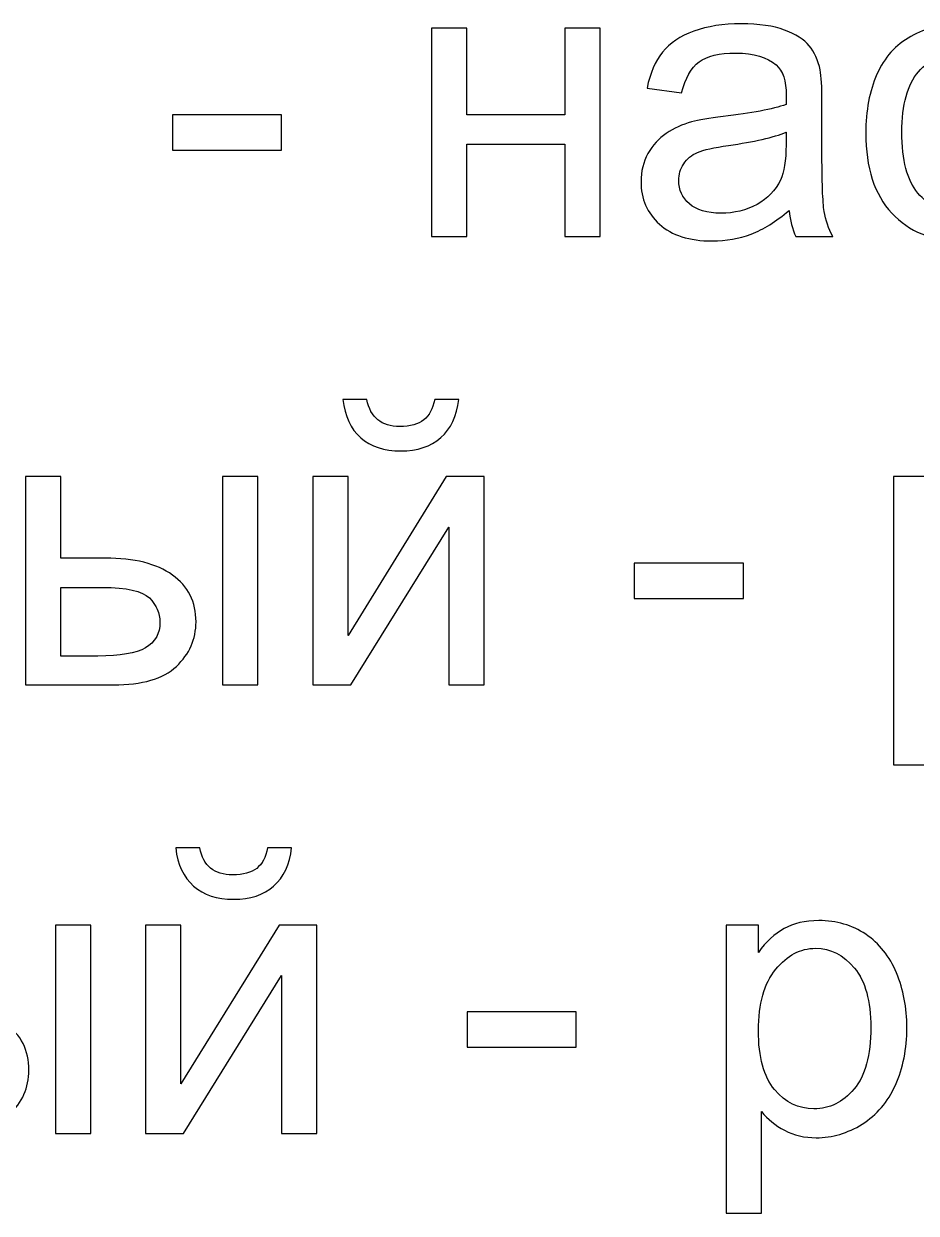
# Model space of a CAD drawing. Header units: millimetres. Extents: x 165 to 617, y -170 to 72.
# Drawn here: x 260.46 to 279.29, y 45.28 to 70.37 of the extents above; entities that cross this region are included whole.
import ezdxf

# ---------------------------------------------------------------- set-up
doc = ezdxf.new("R2010")
doc.units = ezdxf.units.MM
doc.header["$MEASUREMENT"] = 0
doc.layers.add('layer 1', color=7, linetype='Continuous')

msp = doc.modelspace()

# ---------------------------------------------------------------- linework, layer by layer
at = {"layer": 'layer 1', "color": 250}
for points, knots in [([(269.062, 70.2746), (269.062, 70.2746), (269.8071, 70.2746), (269.8071, 70.2746), (269.8071, 70.2746), (269.8071, 70.2746), (269.8071, 68.4458), (269.8071, 68.4458), (269.8071, 68.4458), (269.8071, 68.4458), (271.8729, 68.4458), (271.8729, 68.4458), (271.8729, 68.4458), (271.8729, 68.4458), (271.8729, 70.2746), (271.8729, 70.2746), (271.8729, 70.2746), (271.8729, 70.2746), (272.618, 70.2746), (272.618, 70.2746), (272.618, 70.2746), (272.618, 70.2746), (272.618, 65.8804), (272.618, 65.8804), (272.618, 65.8804), (272.618, 65.8804), (271.8729, 65.8804), (271.8729, 65.8804), (271.8729, 65.8804), (271.8729, 65.8804), (271.8729, 67.8277), (271.8729, 67.8277), (271.8729, 67.8277), (271.8729, 67.8277), (269.8071, 67.8277), (269.8071, 67.8277), (269.8071, 67.8277), (269.8071, 67.8277), (269.8071, 65.8804), (269.8071, 65.8804), (269.8071, 65.8804), (269.8071, 65.8804), (269.062, 65.8804), (269.062, 65.8804), (269.062, 65.8804), (269.062, 65.8804), (269.062, 70.2746), (269.062, 70.2746)], [0, 0, 0, 0, 0.0769231, 0.0769231, 0.0769231, 0.0769231, 0.1538462, 0.1538462, 0.1538462, 0.1538462, 0.2307692, 0.2307692, 0.2307692, 0.2307692, 0.3076923, 0.3076923, 0.3076923, 0.3076923, 0.3846154, 0.3846154, 0.3846154, 0.3846154, 0.4615385, 0.4615385, 0.4615385, 0.4615385, 0.5384615, 0.5384615, 0.5384615, 0.5384615, 0.6153846, 0.6153846, 0.6153846, 0.6153846, 0.6923077, 0.6923077, 0.6923077, 0.6923077, 0.7692308, 0.7692308, 0.7692308, 0.7692308, 0.8461538, 0.8461538, 0.8461538, 0.8461538, 1, 1, 1, 1]), ([(276.6072, 66.4307), (276.3306, 66.1951), (276.0639, 66.03), (275.8085, 65.9326), (275.8085, 65.9326), (275.5531, 65.8352), (275.2794, 65.7873), (274.9858, 65.7873), (274.9858, 65.7873), (274.5032, 65.7873), (274.1321, 65.9044), (273.8725, 66.14), (273.8725, 66.14), (273.6128, 66.3743), (273.483, 66.6749), (273.483, 67.0403), (273.483, 67.0403), (273.483, 67.2548), (273.5324, 67.451), (273.6298, 67.6288), (273.6298, 67.6288), (273.7285, 67.8066), (273.8569, 67.9477), (274.015, 68.0549), (274.015, 68.0549), (274.1744, 68.1622), (274.3522, 68.244), (274.5512, 68.2991), (274.5512, 68.2991), (274.698, 68.3372), (274.9195, 68.3738), (275.2144, 68.4105), (275.2144, 68.4105), (275.8156, 68.4811), (276.2601, 68.5672), (276.5437, 68.6659), (276.5437, 68.6659), (276.5465, 68.7675), (276.5479, 68.8325), (276.5479, 68.8593), (276.5479, 68.8593), (276.5479, 69.1612), (276.4774, 69.3743), (276.3363, 69.4985), (276.3363, 69.4985), (276.1458, 69.6664), (275.8621, 69.7497), (275.4868, 69.7497), (275.4868, 69.7497), (275.1354, 69.7497), (274.8758, 69.6876), (274.7093, 69.5648), (274.7093, 69.5648), (274.5413, 69.4421), (274.4186, 69.2247), (274.3381, 68.9115), (274.3381, 68.9115), (274.3381, 68.9115), (273.61, 69.0131), (273.61, 69.0131), (273.61, 69.0131), (273.6763, 69.3249), (273.785, 69.5775), (273.9374, 69.7694), (273.9374, 69.7694), (274.0898, 69.9613), (274.3099, 70.1081), (274.5978, 70.2125), (274.5978, 70.2125), (274.8842, 70.3155), (275.2187, 70.3678), (275.5969, 70.3678), (275.5969, 70.3678), (275.9722, 70.3678), (276.2784, 70.324), (276.5141, 70.2351), (276.5141, 70.2351), (276.7483, 70.1462), (276.9219, 70.0361), (277.032, 69.9021), (277.032, 69.9021), (277.142, 69.768), (277.2196, 69.5987), (277.2648, 69.3941), (277.2648, 69.3941), (277.2888, 69.2671), (277.3015, 69.0385), (277.3015, 68.7097), (277.3015, 68.7097), (277.3015, 68.7097), (277.3015, 67.7219), (277.3015, 67.7219), (277.3015, 67.7219), (277.3015, 67.0319), (277.317, 66.5958), (277.348, 66.411), (277.348, 66.411), (277.3777, 66.2261), (277.4398, 66.0497), (277.5301, 65.8804), (277.5301, 65.8804), (277.5301, 65.8804), (276.7511, 65.8804), (276.7511, 65.8804), (276.7511, 65.8804), (276.6764, 66.037), (276.6284, 66.2205), (276.6072, 66.4307)], [0, 0, 0, 0, 0.0357143, 0.0357143, 0.0357143, 0.0357143, 0.0714286, 0.0714286, 0.0714286, 0.0714286, 0.1071429, 0.1071429, 0.1071429, 0.1071429, 0.1428571, 0.1428571, 0.1428571, 0.1428571, 0.1785714, 0.1785714, 0.1785714, 0.1785714, 0.2142857, 0.2142857, 0.2142857, 0.2142857, 0.25, 0.25, 0.25, 0.25, 0.2857143, 0.2857143, 0.2857143, 0.2857143, 0.3214286, 0.3214286, 0.3214286, 0.3214286, 0.3571429, 0.3571429, 0.3571429, 0.3571429, 0.3928571, 0.3928571, 0.3928571, 0.3928571, 0.4285714, 0.4285714, 0.4285714, 0.4285714, 0.4642857, 0.4642857, 0.4642857, 0.4642857, 0.5, 0.5, 0.5, 0.5, 0.5357143, 0.5357143, 0.5357143, 0.5357143, 0.5714286, 0.5714286, 0.5714286, 0.5714286, 0.6071429, 0.6071429, 0.6071429, 0.6071429, 0.6428571, 0.6428571, 0.6428571, 0.6428571, 0.6785714, 0.6785714, 0.6785714, 0.6785714, 0.7142857, 0.7142857, 0.7142857, 0.7142857, 0.75, 0.75, 0.75, 0.75, 0.7857143, 0.7857143, 0.7857143, 0.7857143, 0.8214286, 0.8214286, 0.8214286, 0.8214286, 0.8571429, 0.8571429, 0.8571429, 0.8571429, 0.8928571, 0.8928571, 0.8928571, 0.8928571, 0.9285714, 0.9285714, 0.9285714, 0.9285714, 1, 1, 1, 1]), ([(281.3161, 67.4891), (281.3161, 67.4891), (282.0442, 67.3875), (282.0442, 67.3875), (282.0442, 67.3875), (281.9638, 66.8865), (281.7606, 66.4956), (281.4318, 66.212), (281.4318, 66.212), (281.103, 65.9284), (280.698, 65.7873), (280.2197, 65.7873), (280.2197, 65.7873), (279.62, 65.7873), (279.1373, 65.9834), (278.7733, 66.3757), (278.7733, 66.3757), (278.4078, 66.768), (278.2258, 67.3296), (278.2258, 68.0606), (278.2258, 68.0606), (278.2258, 68.5347), (278.3048, 68.9482), (278.4614, 69.3038), (278.4614, 69.3038), (278.6181, 69.658), (278.8565, 69.9247), (279.1783, 70.101), (279.1783, 70.101), (279.4986, 70.2789), (279.8471, 70.3678), (280.2253, 70.3678), (280.2253, 70.3678), (280.7009, 70.3678), (281.0917, 70.2478), (281.3937, 70.0065), (281.3937, 70.0065), (281.6971, 69.7652), (281.8918, 69.4223), (281.9765, 68.9792), (281.9765, 68.9792), (281.9765, 68.9792), (281.2568, 68.8691), (281.2568, 68.8691), (281.2568, 68.8691), (281.1877, 69.1641), (281.0663, 69.3856), (280.89, 69.5352), (280.89, 69.5352), (280.715, 69.6834), (280.5033, 69.7581), (280.255, 69.7581), (280.255, 69.7581), (279.8796, 69.7581), (279.5748, 69.6241), (279.3391, 69.356), (279.3391, 69.356), (279.1049, 69.0865), (278.9878, 68.6631), (278.9878, 68.0817), (278.9878, 68.0817), (278.9878, 67.4919), (279.1007, 67.0643), (279.3264, 66.7976), (279.3264, 66.7976), (279.5536, 66.5309), (279.8486, 66.3969), (280.2112, 66.3969), (280.2112, 66.3969), (280.5047, 66.3969), (280.7488, 66.4858), (280.9436, 66.665), (280.9436, 66.665), (281.1397, 66.8428), (281.2639, 67.1179), (281.3161, 67.4891)], [0, 0, 0, 0, 0.05, 0.05, 0.05, 0.05, 0.1, 0.1, 0.1, 0.1, 0.15, 0.15, 0.15, 0.15, 0.2, 0.2, 0.2, 0.2, 0.25, 0.25, 0.25, 0.25, 0.3, 0.3, 0.3, 0.3, 0.35, 0.35, 0.35, 0.35, 0.4, 0.4, 0.4, 0.4, 0.45, 0.45, 0.45, 0.45, 0.5, 0.5, 0.5, 0.5, 0.55, 0.55, 0.55, 0.55, 0.6, 0.6, 0.6, 0.6, 0.65, 0.65, 0.65, 0.65, 0.7, 0.7, 0.7, 0.7, 0.75, 0.75, 0.75, 0.75, 0.8, 0.8, 0.8, 0.8, 0.85, 0.85, 0.85, 0.85, 0.9, 0.9, 0.9, 0.9, 1, 1, 1, 1]), ([(263.594, 67.7007), (263.594, 67.7007), (263.594, 68.4458), (263.594, 68.4458), (263.594, 68.4458), (263.594, 68.4458), (265.8969, 68.4458), (265.8969, 68.4458), (265.8969, 68.4458), (265.8969, 68.4458), (265.8969, 67.7007), (265.8969, 67.7007), (265.8969, 67.7007), (265.8969, 67.7007), (263.594, 67.7007), (263.594, 67.7007)], [0, 0, 0, 0, 0.2, 0.2, 0.2, 0.2, 0.4, 0.4, 0.4, 0.4, 0.6, 0.6, 0.6, 0.6, 1, 1, 1, 1]), ([(276.5479, 68.0817), (276.277, 67.9717), (275.8706, 67.8785), (275.3287, 67.8023), (275.3287, 67.8023), (275.0211, 67.7586), (274.8038, 67.7092), (274.6768, 67.6542), (274.6768, 67.6542), (274.5498, 67.5991), (274.4524, 67.5187), (274.3833, 67.4143), (274.3833, 67.4143), (274.3141, 67.3085), (274.2789, 67.1913), (274.2789, 67.0615), (274.2789, 67.0615), (274.2789, 66.8654), (274.3537, 66.7003), (274.5046, 66.569), (274.5046, 66.569), (274.6556, 66.4378), (274.8758, 66.3715), (275.1651, 66.3715), (275.1651, 66.3715), (275.4515, 66.3715), (275.7069, 66.4336), (275.9313, 66.5591), (275.9313, 66.5591), (276.1542, 66.6833), (276.3193, 66.8541), (276.4238, 67.07), (276.4238, 67.07), (276.5042, 67.2379), (276.5437, 67.4848), (276.5437, 67.8108), (276.5437, 67.8108), (276.5437, 67.8108), (276.5479, 68.0817), (276.5479, 68.0817)], [0, 0, 0, 0, 0.0909091, 0.0909091, 0.0909091, 0.0909091, 0.1818182, 0.1818182, 0.1818182, 0.1818182, 0.2727273, 0.2727273, 0.2727273, 0.2727273, 0.3636364, 0.3636364, 0.3636364, 0.3636364, 0.4545455, 0.4545455, 0.4545455, 0.4545455, 0.5454545, 0.5454545, 0.5454545, 0.5454545, 0.6363636, 0.6363636, 0.6363636, 0.6363636, 0.7272727, 0.7272727, 0.7272727, 0.7272727, 0.8181818, 0.8181818, 0.8181818, 0.8181818, 1, 1, 1, 1]), ([(278.8099, 54.7368), (278.8099, 54.7368), (278.8099, 60.8159), (278.8099, 60.8159), (278.8099, 60.8159), (278.8099, 60.8159), (279.4872, 60.8159), (279.4872, 60.8159), (279.4872, 60.8159), (279.4872, 60.8159), (279.4872, 60.2388), (279.4872, 60.2388), (279.4872, 60.2388), (279.6467, 60.4617), (279.8273, 60.6296), (280.0291, 60.7411), (280.0291, 60.7411), (280.2295, 60.8526), (280.4736, 60.9091), (280.7601, 60.9091), (280.7601, 60.9091), (281.1354, 60.9091), (281.4656, 60.8131), (281.7521, 60.6198), (281.7521, 60.6198), (282.0385, 60.4279), (282.2544, 60.1555), (282.4012, 59.8056), (282.4012, 59.8056), (282.5465, 59.4542), (282.6199, 59.0704), (282.6199, 58.6513), (282.6199, 58.6513), (282.6199, 58.2039), (282.5395, 57.8004), (282.3786, 57.4405), (282.3786, 57.4405), (282.2177, 57.0821), (281.9835, 56.8069), (281.6759, 56.615), (281.6759, 56.615), (281.3697, 56.4245), (281.0465, 56.3286), (280.7079, 56.3286), (280.7079, 56.3286), (280.4595, 56.3286), (280.2365, 56.3808), (280.0404, 56.4852), (280.0404, 56.4852), (279.8428, 56.5896), (279.682, 56.7209), (279.555, 56.8803), (279.555, 56.8803), (279.555, 56.8803), (279.555, 54.7368), (279.555, 54.7368), (279.555, 54.7368), (279.555, 54.7368), (278.8099, 54.7368), (278.8099, 54.7368)], [0, 0, 0, 0, 0.0625, 0.0625, 0.0625, 0.0625, 0.125, 0.125, 0.125, 0.125, 0.1875, 0.1875, 0.1875, 0.1875, 0.25, 0.25, 0.25, 0.25, 0.3125, 0.3125, 0.3125, 0.3125, 0.375, 0.375, 0.375, 0.375, 0.4375, 0.4375, 0.4375, 0.4375, 0.5, 0.5, 0.5, 0.5, 0.5625, 0.5625, 0.5625, 0.5625, 0.625, 0.625, 0.625, 0.625, 0.6875, 0.6875, 0.6875, 0.6875, 0.75, 0.75, 0.75, 0.75, 0.8125, 0.8125, 0.8125, 0.8125, 0.875, 0.875, 0.875, 0.875, 1, 1, 1, 1]), ([(273.3419, 58.242), (273.3419, 58.242), (273.3419, 58.9871), (273.3419, 58.9871), (273.3419, 58.9871), (273.3419, 58.9871), (275.6448, 58.9871), (275.6448, 58.9871), (275.6448, 58.9871), (275.6448, 58.9871), (275.6448, 58.242), (275.6448, 58.242), (275.6448, 58.242), (275.6448, 58.242), (273.3419, 58.242), (273.3419, 58.242)], [0, 0, 0, 0, 0.2, 0.2, 0.2, 0.2, 0.4, 0.4, 0.4, 0.4, 0.6, 0.6, 0.6, 0.6, 1, 1, 1, 1]), ([(265.6033, 52.9828), (265.6033, 52.9828), (266.1113, 52.9828), (266.1113, 52.9828), (266.1113, 52.9828), (266.0704, 52.6343), (265.9434, 52.3662), (265.7317, 52.1799), (265.7317, 52.1799), (265.52, 51.9922), (265.2392, 51.8991), (264.8878, 51.8991), (264.8878, 51.8991), (264.5351, 51.8991), (264.2528, 51.9922), (264.0426, 52.1771), (264.0426, 52.1771), (263.8323, 52.3633), (263.7053, 52.6315), (263.6644, 52.9828), (263.6644, 52.9828), (263.6644, 52.9828), (264.1724, 52.9828), (264.1724, 52.9828), (264.1724, 52.9828), (264.2105, 52.7923), (264.2881, 52.6498), (264.4024, 52.5567), (264.4024, 52.5567), (264.5167, 52.4621), (264.6719, 52.4156), (264.8653, 52.4156), (264.8653, 52.4156), (265.0896, 52.4156), (265.259, 52.4607), (265.3733, 52.5524), (265.3733, 52.5524), (265.4876, 52.6427), (265.5652, 52.7867), (265.6033, 52.9828)], [0, 0, 0, 0, 0.0909091, 0.0909091, 0.0909091, 0.0909091, 0.1818182, 0.1818182, 0.1818182, 0.1818182, 0.2727273, 0.2727273, 0.2727273, 0.2727273, 0.3636364, 0.3636364, 0.3636364, 0.3636364, 0.4545455, 0.4545455, 0.4545455, 0.4545455, 0.5454545, 0.5454545, 0.5454545, 0.5454545, 0.6363636, 0.6363636, 0.6363636, 0.6363636, 0.7272727, 0.7272727, 0.7272727, 0.7272727, 0.8181818, 0.8181818, 0.8181818, 0.8181818, 1, 1, 1, 1]), ([(275.2835, 45.2781), (275.2835, 45.2781), (275.2835, 51.3572), (275.2835, 51.3572), (275.2835, 51.3572), (275.2835, 51.3572), (275.9608, 51.3572), (275.9608, 51.3572), (275.9608, 51.3572), (275.9608, 51.3572), (275.9608, 50.7801), (275.9608, 50.7801), (275.9608, 50.7801), (276.1203, 51.003), (276.3009, 51.1709), (276.5027, 51.2824), (276.5027, 51.2824), (276.7031, 51.3939), (276.9472, 51.4504), (277.2337, 51.4504), (277.2337, 51.4504), (277.609, 51.4504), (277.9392, 51.3544), (278.2257, 51.1611), (278.2257, 51.1611), (278.5121, 50.9692), (278.728, 50.6968), (278.8748, 50.3469), (278.8748, 50.3469), (279.0201, 49.9955), (279.0935, 49.6117), (279.0935, 49.1926), (279.0935, 49.1926), (279.0935, 48.7452), (279.0131, 48.3417), (278.8522, 47.9818), (278.8522, 47.9818), (278.6913, 47.6234), (278.4571, 47.3482), (278.1495, 47.1563), (278.1495, 47.1563), (277.8433, 46.9658), (277.5201, 46.8699), (277.1815, 46.8699), (277.1815, 46.8699), (276.9331, 46.8699), (276.7101, 46.9221), (276.514, 47.0265), (276.514, 47.0265), (276.3164, 47.1309), (276.1556, 47.2622), (276.0286, 47.4216), (276.0286, 47.4216), (276.0286, 47.4216), (276.0286, 45.2781), (276.0286, 45.2781), (276.0286, 45.2781), (276.0286, 45.2781), (275.2835, 45.2781), (275.2835, 45.2781)], [0, 0, 0, 0, 0.0625, 0.0625, 0.0625, 0.0625, 0.125, 0.125, 0.125, 0.125, 0.1875, 0.1875, 0.1875, 0.1875, 0.25, 0.25, 0.25, 0.25, 0.3125, 0.3125, 0.3125, 0.3125, 0.375, 0.375, 0.375, 0.375, 0.4375, 0.4375, 0.4375, 0.4375, 0.5, 0.5, 0.5, 0.5, 0.5625, 0.5625, 0.5625, 0.5625, 0.625, 0.625, 0.625, 0.625, 0.6875, 0.6875, 0.6875, 0.6875, 0.75, 0.75, 0.75, 0.75, 0.8125, 0.8125, 0.8125, 0.8125, 0.875, 0.875, 0.875, 0.875, 1, 1, 1, 1]), ([(256.9687, 51.3572), (256.9687, 51.3572), (257.7138, 51.3572), (257.7138, 51.3572), (257.7138, 51.3572), (257.7138, 51.3572), (257.7138, 49.6385), (257.7138, 49.6385), (257.7138, 49.6385), (257.7138, 49.6385), (258.6536, 49.6385), (258.6536, 49.6385), (258.6536, 49.6385), (259.2674, 49.6385), (259.7387, 49.5199), (260.0703, 49.2815), (260.0703, 49.2815), (260.4019, 49.043), (260.567, 48.7142), (260.567, 48.2951), (260.567, 48.2951), (260.567, 47.9282), (260.4288, 47.6149), (260.1522, 47.3539), (260.1522, 47.3539), (259.8756, 47.0928), (259.4339, 46.963), (258.8257, 46.963), (258.8257, 46.963), (258.8257, 46.963), (256.9687, 46.963), (256.9687, 46.963), (256.9687, 46.963), (256.9687, 46.963), (256.9687, 51.3572), (256.9687, 51.3572)], [0, 0, 0, 0, 0.1, 0.1, 0.1, 0.1, 0.2, 0.2, 0.2, 0.2, 0.3, 0.3, 0.3, 0.3, 0.4, 0.4, 0.4, 0.4, 0.5, 0.5, 0.5, 0.5, 0.6, 0.6, 0.6, 0.6, 0.7, 0.7, 0.7, 0.7, 0.8, 0.8, 0.8, 0.8, 1, 1, 1, 1]), ([(261.1259, 51.3572), (261.1259, 51.3572), (261.8709, 51.3572), (261.8709, 51.3572), (261.8709, 51.3572), (261.8709, 51.3572), (261.8709, 46.963), (261.8709, 46.963), (261.8709, 46.963), (261.8709, 46.963), (261.1259, 46.963), (261.1259, 46.963), (261.1259, 46.963), (261.1259, 46.963), (261.1259, 51.3572), (261.1259, 51.3572)], [0, 0, 0, 0, 0.2, 0.2, 0.2, 0.2, 0.4, 0.4, 0.4, 0.4, 0.6, 0.6, 0.6, 0.6, 1, 1, 1, 1]), ([(263.0294, 51.3572), (263.0294, 51.3572), (263.7745, 51.3572), (263.7745, 51.3572), (263.7745, 51.3572), (263.7745, 51.3572), (263.7745, 48.0058), (263.7745, 48.0058), (263.7745, 48.0058), (263.7745, 48.0058), (265.8446, 51.3572), (265.8446, 51.3572), (265.8446, 51.3572), (265.8446, 51.3572), (266.6447, 51.3572), (266.6447, 51.3572), (266.6447, 51.3572), (266.6447, 51.3572), (266.6447, 46.963), (266.6447, 46.963), (266.6447, 46.963), (266.6447, 46.963), (265.8996, 46.963), (265.8996, 46.963), (265.8996, 46.963), (265.8996, 46.963), (265.8996, 50.2932), (265.8996, 50.2932), (265.8996, 50.2932), (265.8996, 50.2932), (263.8323, 46.963), (263.8323, 46.963), (263.8323, 46.963), (263.8323, 46.963), (263.0294, 46.963), (263.0294, 46.963), (263.0294, 46.963), (263.0294, 46.963), (263.0294, 51.3572), (263.0294, 51.3572)], [0, 0, 0, 0, 0.0909091, 0.0909091, 0.0909091, 0.0909091, 0.1818182, 0.1818182, 0.1818182, 0.1818182, 0.2727273, 0.2727273, 0.2727273, 0.2727273, 0.3636364, 0.3636364, 0.3636364, 0.3636364, 0.4545455, 0.4545455, 0.4545455, 0.4545455, 0.5454545, 0.5454545, 0.5454545, 0.5454545, 0.6363636, 0.6363636, 0.6363636, 0.6363636, 0.7272727, 0.7272727, 0.7272727, 0.7272727, 0.8181818, 0.8181818, 0.8181818, 0.8181818, 1, 1, 1, 1]), ([(275.9608, 49.1333), (275.9608, 48.5703), (276.0751, 48.154), (276.3023, 47.8845), (276.3023, 47.8845), (276.5309, 47.6149), (276.8075, 47.4795), (277.1321, 47.4795), (277.1321, 47.4795), (277.4623, 47.4795), (277.7445, 47.6192), (277.9787, 47.8986), (277.9787, 47.8986), (278.2144, 48.178), (278.3315, 48.6098), (278.3315, 49.1954), (278.3315, 49.1954), (278.3315, 49.7542), (278.2172, 50.1719), (277.9872, 50.4499), (277.9872, 50.4499), (277.7572, 50.7279), (277.4834, 50.8661), (277.1645, 50.8661), (277.1645, 50.8661), (276.8484, 50.8661), (276.569, 50.718), (276.3263, 50.4231), (276.3263, 50.4231), (276.0822, 50.1267), (275.9608, 49.6977), (275.9608, 49.1333)], [0, 0, 0, 0, 0.1111111, 0.1111111, 0.1111111, 0.1111111, 0.2222222, 0.2222222, 0.2222222, 0.2222222, 0.3333333, 0.3333333, 0.3333333, 0.3333333, 0.4444444, 0.4444444, 0.4444444, 0.4444444, 0.5555556, 0.5555556, 0.5555556, 0.5555556, 0.6666667, 0.6666667, 0.6666667, 0.6666667, 0.7777778, 0.7777778, 0.7777778, 0.7777778, 1, 1, 1, 1]), ([(269.8155, 48.7833), (269.8155, 48.7833), (269.8155, 49.5284), (269.8155, 49.5284), (269.8155, 49.5284), (269.8155, 49.5284), (272.1184, 49.5284), (272.1184, 49.5284), (272.1184, 49.5284), (272.1184, 49.5284), (272.1184, 48.7833), (272.1184, 48.7833), (272.1184, 48.7833), (272.1184, 48.7833), (269.8155, 48.7833), (269.8155, 48.7833)], [0, 0, 0, 0, 0.2, 0.2, 0.2, 0.2, 0.4, 0.4, 0.4, 0.4, 0.6, 0.6, 0.6, 0.6, 1, 1, 1, 1])]:
    msp.add_open_spline(points, degree=3, knots=knots, dxfattribs=at)
at = {"layer": 'layer 1', "color": 250, "lineweight": 9}
for points, knots in [([(269.062, 70.2746), (269.062, 70.2746), (269.8071, 70.2746), (269.8071, 70.2746), (269.8071, 70.2746), (269.8071, 70.2746), (269.8071, 68.4458), (269.8071, 68.4458), (269.8071, 68.4458), (269.8071, 68.4458), (271.8729, 68.4458), (271.8729, 68.4458), (271.8729, 68.4458), (271.8729, 68.4458), (271.8729, 70.2746), (271.8729, 70.2746), (271.8729, 70.2746), (271.8729, 70.2746), (272.618, 70.2746), (272.618, 70.2746), (272.618, 70.2746), (272.618, 70.2746), (272.618, 65.8804), (272.618, 65.8804), (272.618, 65.8804), (272.618, 65.8804), (271.8729, 65.8804), (271.8729, 65.8804), (271.8729, 65.8804), (271.8729, 65.8804), (271.8729, 67.8277), (271.8729, 67.8277), (271.8729, 67.8277), (271.8729, 67.8277), (269.8071, 67.8277), (269.8071, 67.8277), (269.8071, 67.8277), (269.8071, 67.8277), (269.8071, 65.8804), (269.8071, 65.8804), (269.8071, 65.8804), (269.8071, 65.8804), (269.062, 65.8804), (269.062, 65.8804), (269.062, 65.8804), (269.062, 65.8804), (269.062, 70.2746), (269.062, 70.2746)], [0, 0, 0, 0, 0.0769231, 0.0769231, 0.0769231, 0.0769231, 0.1538462, 0.1538462, 0.1538462, 0.1538462, 0.2307692, 0.2307692, 0.2307692, 0.2307692, 0.3076923, 0.3076923, 0.3076923, 0.3076923, 0.3846154, 0.3846154, 0.3846154, 0.3846154, 0.4615385, 0.4615385, 0.4615385, 0.4615385, 0.5384615, 0.5384615, 0.5384615, 0.5384615, 0.6153846, 0.6153846, 0.6153846, 0.6153846, 0.6923077, 0.6923077, 0.6923077, 0.6923077, 0.7692308, 0.7692308, 0.7692308, 0.7692308, 0.8461538, 0.8461538, 0.8461538, 0.8461538, 1, 1, 1, 1]), ([(276.6072, 66.4307), (276.3306, 66.1951), (276.0639, 66.03), (275.8085, 65.9326), (275.8085, 65.9326), (275.5531, 65.8352), (275.2794, 65.7873), (274.9858, 65.7873), (274.9858, 65.7873), (274.5032, 65.7873), (274.1321, 65.9044), (273.8725, 66.14), (273.8725, 66.14), (273.6128, 66.3743), (273.483, 66.6749), (273.483, 67.0403), (273.483, 67.0403), (273.483, 67.2548), (273.5324, 67.451), (273.6298, 67.6288), (273.6298, 67.6288), (273.7285, 67.8066), (273.8569, 67.9477), (274.015, 68.0549), (274.015, 68.0549), (274.1744, 68.1622), (274.3522, 68.244), (274.5512, 68.2991), (274.5512, 68.2991), (274.698, 68.3372), (274.9195, 68.3738), (275.2144, 68.4105), (275.2144, 68.4105), (275.8156, 68.4811), (276.2601, 68.5672), (276.5437, 68.6659), (276.5437, 68.6659), (276.5465, 68.7675), (276.5479, 68.8325), (276.5479, 68.8593), (276.5479, 68.8593), (276.5479, 69.1612), (276.4774, 69.3743), (276.3363, 69.4985), (276.3363, 69.4985), (276.1458, 69.6664), (275.8621, 69.7497), (275.4868, 69.7497), (275.4868, 69.7497), (275.1354, 69.7497), (274.8758, 69.6876), (274.7093, 69.5648), (274.7093, 69.5648), (274.5413, 69.4421), (274.4186, 69.2247), (274.3381, 68.9115), (274.3381, 68.9115), (274.3381, 68.9115), (273.61, 69.0131), (273.61, 69.0131), (273.61, 69.0131), (273.6763, 69.3249), (273.785, 69.5775), (273.9374, 69.7694), (273.9374, 69.7694), (274.0898, 69.9613), (274.3099, 70.1081), (274.5978, 70.2125), (274.5978, 70.2125), (274.8842, 70.3155), (275.2187, 70.3678), (275.5969, 70.3678), (275.5969, 70.3678), (275.9722, 70.3678), (276.2784, 70.324), (276.5141, 70.2351), (276.5141, 70.2351), (276.7483, 70.1462), (276.9219, 70.0361), (277.032, 69.9021), (277.032, 69.9021), (277.142, 69.768), (277.2196, 69.5987), (277.2648, 69.3941), (277.2648, 69.3941), (277.2888, 69.2671), (277.3015, 69.0385), (277.3015, 68.7097), (277.3015, 68.7097), (277.3015, 68.7097), (277.3015, 67.7219), (277.3015, 67.7219), (277.3015, 67.7219), (277.3015, 67.0319), (277.317, 66.5958), (277.348, 66.411), (277.348, 66.411), (277.3777, 66.2261), (277.4398, 66.0497), (277.5301, 65.8804), (277.5301, 65.8804), (277.5301, 65.8804), (276.7511, 65.8804), (276.7511, 65.8804), (276.7511, 65.8804), (276.6764, 66.037), (276.6284, 66.2205), (276.6072, 66.4307)], [0, 0, 0, 0, 0.0357143, 0.0357143, 0.0357143, 0.0357143, 0.0714286, 0.0714286, 0.0714286, 0.0714286, 0.1071429, 0.1071429, 0.1071429, 0.1071429, 0.1428571, 0.1428571, 0.1428571, 0.1428571, 0.1785714, 0.1785714, 0.1785714, 0.1785714, 0.2142857, 0.2142857, 0.2142857, 0.2142857, 0.25, 0.25, 0.25, 0.25, 0.2857143, 0.2857143, 0.2857143, 0.2857143, 0.3214286, 0.3214286, 0.3214286, 0.3214286, 0.3571429, 0.3571429, 0.3571429, 0.3571429, 0.3928571, 0.3928571, 0.3928571, 0.3928571, 0.4285714, 0.4285714, 0.4285714, 0.4285714, 0.4642857, 0.4642857, 0.4642857, 0.4642857, 0.5, 0.5, 0.5, 0.5, 0.5357143, 0.5357143, 0.5357143, 0.5357143, 0.5714286, 0.5714286, 0.5714286, 0.5714286, 0.6071429, 0.6071429, 0.6071429, 0.6071429, 0.6428571, 0.6428571, 0.6428571, 0.6428571, 0.6785714, 0.6785714, 0.6785714, 0.6785714, 0.7142857, 0.7142857, 0.7142857, 0.7142857, 0.75, 0.75, 0.75, 0.75, 0.7857143, 0.7857143, 0.7857143, 0.7857143, 0.8214286, 0.8214286, 0.8214286, 0.8214286, 0.8571429, 0.8571429, 0.8571429, 0.8571429, 0.8928571, 0.8928571, 0.8928571, 0.8928571, 0.9285714, 0.9285714, 0.9285714, 0.9285714, 1, 1, 1, 1]), ([(281.3161, 67.4891), (281.3161, 67.4891), (282.0442, 67.3875), (282.0442, 67.3875), (282.0442, 67.3875), (281.9638, 66.8865), (281.7606, 66.4956), (281.4318, 66.212), (281.4318, 66.212), (281.103, 65.9284), (280.698, 65.7873), (280.2197, 65.7873), (280.2197, 65.7873), (279.62, 65.7873), (279.1373, 65.9834), (278.7733, 66.3757), (278.7733, 66.3757), (278.4078, 66.768), (278.2258, 67.3296), (278.2258, 68.0606), (278.2258, 68.0606), (278.2258, 68.5347), (278.3048, 68.9482), (278.4614, 69.3038), (278.4614, 69.3038), (278.6181, 69.658), (278.8565, 69.9247), (279.1783, 70.101), (279.1783, 70.101), (279.4986, 70.2789), (279.8471, 70.3678), (280.2253, 70.3678), (280.2253, 70.3678), (280.7009, 70.3678), (281.0917, 70.2478), (281.3937, 70.0065), (281.3937, 70.0065), (281.6971, 69.7652), (281.8918, 69.4223), (281.9765, 68.9792), (281.9765, 68.9792), (281.9765, 68.9792), (281.2568, 68.8691), (281.2568, 68.8691), (281.2568, 68.8691), (281.1877, 69.1641), (281.0663, 69.3856), (280.89, 69.5352), (280.89, 69.5352), (280.715, 69.6834), (280.5033, 69.7581), (280.255, 69.7581), (280.255, 69.7581), (279.8796, 69.7581), (279.5748, 69.6241), (279.3391, 69.356), (279.3391, 69.356), (279.1049, 69.0865), (278.9878, 68.6631), (278.9878, 68.0817), (278.9878, 68.0817), (278.9878, 67.4919), (279.1007, 67.0643), (279.3264, 66.7976), (279.3264, 66.7976), (279.5536, 66.5309), (279.8486, 66.3969), (280.2112, 66.3969), (280.2112, 66.3969), (280.5047, 66.3969), (280.7488, 66.4858), (280.9436, 66.665), (280.9436, 66.665), (281.1397, 66.8428), (281.2639, 67.1179), (281.3161, 67.4891)], [0, 0, 0, 0, 0.05, 0.05, 0.05, 0.05, 0.1, 0.1, 0.1, 0.1, 0.15, 0.15, 0.15, 0.15, 0.2, 0.2, 0.2, 0.2, 0.25, 0.25, 0.25, 0.25, 0.3, 0.3, 0.3, 0.3, 0.35, 0.35, 0.35, 0.35, 0.4, 0.4, 0.4, 0.4, 0.45, 0.45, 0.45, 0.45, 0.5, 0.5, 0.5, 0.5, 0.55, 0.55, 0.55, 0.55, 0.6, 0.6, 0.6, 0.6, 0.65, 0.65, 0.65, 0.65, 0.7, 0.7, 0.7, 0.7, 0.75, 0.75, 0.75, 0.75, 0.8, 0.8, 0.8, 0.8, 0.85, 0.85, 0.85, 0.85, 0.9, 0.9, 0.9, 0.9, 1, 1, 1, 1]), ([(263.594, 67.7007), (263.594, 67.7007), (263.594, 68.4458), (263.594, 68.4458), (263.594, 68.4458), (263.594, 68.4458), (265.8969, 68.4458), (265.8969, 68.4458), (265.8969, 68.4458), (265.8969, 68.4458), (265.8969, 67.7007), (265.8969, 67.7007), (265.8969, 67.7007), (265.8969, 67.7007), (263.594, 67.7007), (263.594, 67.7007)], [0, 0, 0, 0, 0.2, 0.2, 0.2, 0.2, 0.4, 0.4, 0.4, 0.4, 0.6, 0.6, 0.6, 0.6, 1, 1, 1, 1]), ([(276.5479, 68.0817), (276.277, 67.9717), (275.8706, 67.8785), (275.3287, 67.8023), (275.3287, 67.8023), (275.0211, 67.7586), (274.8038, 67.7092), (274.6768, 67.6542), (274.6768, 67.6542), (274.5498, 67.5991), (274.4524, 67.5187), (274.3833, 67.4143), (274.3833, 67.4143), (274.3141, 67.3085), (274.2789, 67.1913), (274.2789, 67.0615), (274.2789, 67.0615), (274.2789, 66.8654), (274.3537, 66.7003), (274.5046, 66.569), (274.5046, 66.569), (274.6556, 66.4378), (274.8758, 66.3715), (275.1651, 66.3715), (275.1651, 66.3715), (275.4515, 66.3715), (275.7069, 66.4336), (275.9313, 66.5591), (275.9313, 66.5591), (276.1542, 66.6833), (276.3193, 66.8541), (276.4238, 67.07), (276.4238, 67.07), (276.5042, 67.2379), (276.5437, 67.4848), (276.5437, 67.8108), (276.5437, 67.8108), (276.5437, 67.8108), (276.5479, 68.0817), (276.5479, 68.0817)], [0, 0, 0, 0, 0.0909091, 0.0909091, 0.0909091, 0.0909091, 0.1818182, 0.1818182, 0.1818182, 0.1818182, 0.2727273, 0.2727273, 0.2727273, 0.2727273, 0.3636364, 0.3636364, 0.3636364, 0.3636364, 0.4545455, 0.4545455, 0.4545455, 0.4545455, 0.5454545, 0.5454545, 0.5454545, 0.5454545, 0.6363636, 0.6363636, 0.6363636, 0.6363636, 0.7272727, 0.7272727, 0.7272727, 0.7272727, 0.8181818, 0.8181818, 0.8181818, 0.8181818, 1, 1, 1, 1]), ([(278.8099, 54.7368), (278.8099, 54.7368), (278.8099, 60.8159), (278.8099, 60.8159), (278.8099, 60.8159), (278.8099, 60.8159), (279.4872, 60.8159), (279.4872, 60.8159), (279.4872, 60.8159), (279.4872, 60.8159), (279.4872, 60.2388), (279.4872, 60.2388), (279.4872, 60.2388), (279.6467, 60.4617), (279.8273, 60.6296), (280.0291, 60.7411), (280.0291, 60.7411), (280.2295, 60.8526), (280.4736, 60.9091), (280.7601, 60.9091), (280.7601, 60.9091), (281.1354, 60.9091), (281.4656, 60.8131), (281.7521, 60.6198), (281.7521, 60.6198), (282.0385, 60.4279), (282.2544, 60.1555), (282.4012, 59.8056), (282.4012, 59.8056), (282.5465, 59.4542), (282.6199, 59.0704), (282.6199, 58.6513), (282.6199, 58.6513), (282.6199, 58.2039), (282.5395, 57.8004), (282.3786, 57.4405), (282.3786, 57.4405), (282.2177, 57.0821), (281.9835, 56.8069), (281.6759, 56.615), (281.6759, 56.615), (281.3697, 56.4245), (281.0465, 56.3286), (280.7079, 56.3286), (280.7079, 56.3286), (280.4595, 56.3286), (280.2365, 56.3808), (280.0404, 56.4852), (280.0404, 56.4852), (279.8428, 56.5896), (279.682, 56.7209), (279.555, 56.8803), (279.555, 56.8803), (279.555, 56.8803), (279.555, 54.7368), (279.555, 54.7368), (279.555, 54.7368), (279.555, 54.7368), (278.8099, 54.7368), (278.8099, 54.7368)], [0, 0, 0, 0, 0.0625, 0.0625, 0.0625, 0.0625, 0.125, 0.125, 0.125, 0.125, 0.1875, 0.1875, 0.1875, 0.1875, 0.25, 0.25, 0.25, 0.25, 0.3125, 0.3125, 0.3125, 0.3125, 0.375, 0.375, 0.375, 0.375, 0.4375, 0.4375, 0.4375, 0.4375, 0.5, 0.5, 0.5, 0.5, 0.5625, 0.5625, 0.5625, 0.5625, 0.625, 0.625, 0.625, 0.625, 0.6875, 0.6875, 0.6875, 0.6875, 0.75, 0.75, 0.75, 0.75, 0.8125, 0.8125, 0.8125, 0.8125, 0.875, 0.875, 0.875, 0.875, 1, 1, 1, 1]), ([(273.3419, 58.242), (273.3419, 58.242), (273.3419, 58.9871), (273.3419, 58.9871), (273.3419, 58.9871), (273.3419, 58.9871), (275.6448, 58.9871), (275.6448, 58.9871), (275.6448, 58.9871), (275.6448, 58.9871), (275.6448, 58.242), (275.6448, 58.242), (275.6448, 58.242), (275.6448, 58.242), (273.3419, 58.242), (273.3419, 58.242)], [0, 0, 0, 0, 0.2, 0.2, 0.2, 0.2, 0.4, 0.4, 0.4, 0.4, 0.6, 0.6, 0.6, 0.6, 1, 1, 1, 1]), ([(265.6033, 52.9828), (265.6033, 52.9828), (266.1113, 52.9828), (266.1113, 52.9828), (266.1113, 52.9828), (266.0704, 52.6343), (265.9434, 52.3662), (265.7317, 52.1799), (265.7317, 52.1799), (265.52, 51.9922), (265.2392, 51.8991), (264.8878, 51.8991), (264.8878, 51.8991), (264.5351, 51.8991), (264.2528, 51.9922), (264.0426, 52.1771), (264.0426, 52.1771), (263.8323, 52.3633), (263.7053, 52.6315), (263.6644, 52.9828), (263.6644, 52.9828), (263.6644, 52.9828), (264.1724, 52.9828), (264.1724, 52.9828), (264.1724, 52.9828), (264.2105, 52.7923), (264.2881, 52.6498), (264.4024, 52.5567), (264.4024, 52.5567), (264.5167, 52.4621), (264.6719, 52.4156), (264.8653, 52.4156), (264.8653, 52.4156), (265.0896, 52.4156), (265.259, 52.4607), (265.3733, 52.5524), (265.3733, 52.5524), (265.4876, 52.6427), (265.5652, 52.7867), (265.6033, 52.9828)], [0, 0, 0, 0, 0.0909091, 0.0909091, 0.0909091, 0.0909091, 0.1818182, 0.1818182, 0.1818182, 0.1818182, 0.2727273, 0.2727273, 0.2727273, 0.2727273, 0.3636364, 0.3636364, 0.3636364, 0.3636364, 0.4545455, 0.4545455, 0.4545455, 0.4545455, 0.5454545, 0.5454545, 0.5454545, 0.5454545, 0.6363636, 0.6363636, 0.6363636, 0.6363636, 0.7272727, 0.7272727, 0.7272727, 0.7272727, 0.8181818, 0.8181818, 0.8181818, 0.8181818, 1, 1, 1, 1]), ([(275.2835, 45.2781), (275.2835, 45.2781), (275.2835, 51.3572), (275.2835, 51.3572), (275.2835, 51.3572), (275.2835, 51.3572), (275.9608, 51.3572), (275.9608, 51.3572), (275.9608, 51.3572), (275.9608, 51.3572), (275.9608, 50.7801), (275.9608, 50.7801), (275.9608, 50.7801), (276.1203, 51.003), (276.3009, 51.1709), (276.5027, 51.2824), (276.5027, 51.2824), (276.7031, 51.3939), (276.9472, 51.4504), (277.2337, 51.4504), (277.2337, 51.4504), (277.609, 51.4504), (277.9392, 51.3544), (278.2257, 51.1611), (278.2257, 51.1611), (278.5121, 50.9692), (278.728, 50.6968), (278.8748, 50.3469), (278.8748, 50.3469), (279.0201, 49.9955), (279.0935, 49.6117), (279.0935, 49.1926), (279.0935, 49.1926), (279.0935, 48.7452), (279.0131, 48.3417), (278.8522, 47.9818), (278.8522, 47.9818), (278.6913, 47.6234), (278.4571, 47.3482), (278.1495, 47.1563), (278.1495, 47.1563), (277.8433, 46.9658), (277.5201, 46.8699), (277.1815, 46.8699), (277.1815, 46.8699), (276.9331, 46.8699), (276.7101, 46.9221), (276.514, 47.0265), (276.514, 47.0265), (276.3164, 47.1309), (276.1556, 47.2622), (276.0286, 47.4216), (276.0286, 47.4216), (276.0286, 47.4216), (276.0286, 45.2781), (276.0286, 45.2781), (276.0286, 45.2781), (276.0286, 45.2781), (275.2835, 45.2781), (275.2835, 45.2781)], [0, 0, 0, 0, 0.0625, 0.0625, 0.0625, 0.0625, 0.125, 0.125, 0.125, 0.125, 0.1875, 0.1875, 0.1875, 0.1875, 0.25, 0.25, 0.25, 0.25, 0.3125, 0.3125, 0.3125, 0.3125, 0.375, 0.375, 0.375, 0.375, 0.4375, 0.4375, 0.4375, 0.4375, 0.5, 0.5, 0.5, 0.5, 0.5625, 0.5625, 0.5625, 0.5625, 0.625, 0.625, 0.625, 0.625, 0.6875, 0.6875, 0.6875, 0.6875, 0.75, 0.75, 0.75, 0.75, 0.8125, 0.8125, 0.8125, 0.8125, 0.875, 0.875, 0.875, 0.875, 1, 1, 1, 1]), ([(256.9687, 51.3572), (256.9687, 51.3572), (257.7138, 51.3572), (257.7138, 51.3572), (257.7138, 51.3572), (257.7138, 51.3572), (257.7138, 49.6385), (257.7138, 49.6385), (257.7138, 49.6385), (257.7138, 49.6385), (258.6536, 49.6385), (258.6536, 49.6385), (258.6536, 49.6385), (259.2674, 49.6385), (259.7387, 49.5199), (260.0703, 49.2815), (260.0703, 49.2815), (260.4019, 49.043), (260.567, 48.7142), (260.567, 48.2951), (260.567, 48.2951), (260.567, 47.9282), (260.4288, 47.6149), (260.1522, 47.3539), (260.1522, 47.3539), (259.8756, 47.0928), (259.4339, 46.963), (258.8257, 46.963), (258.8257, 46.963), (258.8257, 46.963), (256.9687, 46.963), (256.9687, 46.963), (256.9687, 46.963), (256.9687, 46.963), (256.9687, 51.3572), (256.9687, 51.3572)], [0, 0, 0, 0, 0.1, 0.1, 0.1, 0.1, 0.2, 0.2, 0.2, 0.2, 0.3, 0.3, 0.3, 0.3, 0.4, 0.4, 0.4, 0.4, 0.5, 0.5, 0.5, 0.5, 0.6, 0.6, 0.6, 0.6, 0.7, 0.7, 0.7, 0.7, 0.8, 0.8, 0.8, 0.8, 1, 1, 1, 1]), ([(261.1259, 51.3572), (261.1259, 51.3572), (261.8709, 51.3572), (261.8709, 51.3572), (261.8709, 51.3572), (261.8709, 51.3572), (261.8709, 46.963), (261.8709, 46.963), (261.8709, 46.963), (261.8709, 46.963), (261.1259, 46.963), (261.1259, 46.963), (261.1259, 46.963), (261.1259, 46.963), (261.1259, 51.3572), (261.1259, 51.3572)], [0, 0, 0, 0, 0.2, 0.2, 0.2, 0.2, 0.4, 0.4, 0.4, 0.4, 0.6, 0.6, 0.6, 0.6, 1, 1, 1, 1]), ([(263.0294, 51.3572), (263.0294, 51.3572), (263.7745, 51.3572), (263.7745, 51.3572), (263.7745, 51.3572), (263.7745, 51.3572), (263.7745, 48.0058), (263.7745, 48.0058), (263.7745, 48.0058), (263.7745, 48.0058), (265.8446, 51.3572), (265.8446, 51.3572), (265.8446, 51.3572), (265.8446, 51.3572), (266.6447, 51.3572), (266.6447, 51.3572), (266.6447, 51.3572), (266.6447, 51.3572), (266.6447, 46.963), (266.6447, 46.963), (266.6447, 46.963), (266.6447, 46.963), (265.8996, 46.963), (265.8996, 46.963), (265.8996, 46.963), (265.8996, 46.963), (265.8996, 50.2932), (265.8996, 50.2932), (265.8996, 50.2932), (265.8996, 50.2932), (263.8323, 46.963), (263.8323, 46.963), (263.8323, 46.963), (263.8323, 46.963), (263.0294, 46.963), (263.0294, 46.963), (263.0294, 46.963), (263.0294, 46.963), (263.0294, 51.3572), (263.0294, 51.3572)], [0, 0, 0, 0, 0.0909091, 0.0909091, 0.0909091, 0.0909091, 0.1818182, 0.1818182, 0.1818182, 0.1818182, 0.2727273, 0.2727273, 0.2727273, 0.2727273, 0.3636364, 0.3636364, 0.3636364, 0.3636364, 0.4545455, 0.4545455, 0.4545455, 0.4545455, 0.5454545, 0.5454545, 0.5454545, 0.5454545, 0.6363636, 0.6363636, 0.6363636, 0.6363636, 0.7272727, 0.7272727, 0.7272727, 0.7272727, 0.8181818, 0.8181818, 0.8181818, 0.8181818, 1, 1, 1, 1]), ([(275.9608, 49.1333), (275.9608, 48.5703), (276.0751, 48.154), (276.3023, 47.8845), (276.3023, 47.8845), (276.5309, 47.6149), (276.8075, 47.4795), (277.1321, 47.4795), (277.1321, 47.4795), (277.4623, 47.4795), (277.7445, 47.6192), (277.9787, 47.8986), (277.9787, 47.8986), (278.2144, 48.178), (278.3315, 48.6098), (278.3315, 49.1954), (278.3315, 49.1954), (278.3315, 49.7542), (278.2172, 50.1719), (277.9872, 50.4499), (277.9872, 50.4499), (277.7572, 50.7279), (277.4834, 50.8661), (277.1645, 50.8661), (277.1645, 50.8661), (276.8484, 50.8661), (276.569, 50.718), (276.3263, 50.4231), (276.3263, 50.4231), (276.0822, 50.1267), (275.9608, 49.6977), (275.9608, 49.1333)], [0, 0, 0, 0, 0.1111111, 0.1111111, 0.1111111, 0.1111111, 0.2222222, 0.2222222, 0.2222222, 0.2222222, 0.3333333, 0.3333333, 0.3333333, 0.3333333, 0.4444444, 0.4444444, 0.4444444, 0.4444444, 0.5555556, 0.5555556, 0.5555556, 0.5555556, 0.6666667, 0.6666667, 0.6666667, 0.6666667, 0.7777778, 0.7777778, 0.7777778, 0.7777778, 1, 1, 1, 1]), ([(269.8155, 48.7833), (269.8155, 48.7833), (269.8155, 49.5284), (269.8155, 49.5284), (269.8155, 49.5284), (269.8155, 49.5284), (272.1184, 49.5284), (272.1184, 49.5284), (272.1184, 49.5284), (272.1184, 49.5284), (272.1184, 48.7833), (272.1184, 48.7833), (272.1184, 48.7833), (272.1184, 48.7833), (269.8155, 48.7833), (269.8155, 48.7833)], [0, 0, 0, 0, 0.2, 0.2, 0.2, 0.2, 0.4, 0.4, 0.4, 0.4, 0.6, 0.6, 0.6, 0.6, 1, 1, 1, 1])]:
    msp.add_open_spline(points, degree=3, knots=knots, dxfattribs=at)
at = {"layer": 'layer 1', "color": 242}
for points, knots in [([(269.1297, 62.4415), (269.1297, 62.4415), (269.6377, 62.4415), (269.6377, 62.4415), (269.6377, 62.4415), (269.5968, 62.093), (269.4698, 61.8249), (269.2581, 61.6386), (269.2581, 61.6386), (269.0464, 61.4509), (268.7656, 61.3578), (268.4142, 61.3578), (268.4142, 61.3578), (268.0615, 61.3578), (267.7792, 61.4509), (267.569, 61.6358), (267.569, 61.6358), (267.3587, 61.822), (267.2317, 62.0902), (267.1908, 62.4415), (267.1908, 62.4415), (267.1908, 62.4415), (267.6988, 62.4415), (267.6988, 62.4415), (267.6988, 62.4415), (267.7369, 62.251), (267.8145, 62.1085), (267.9288, 62.0154), (267.9288, 62.0154), (268.0431, 61.9208), (268.1983, 61.8743), (268.3917, 61.8743), (268.3917, 61.8743), (268.616, 61.8743), (268.7854, 61.9194), (268.8997, 62.0111), (268.8997, 62.0111), (269.014, 62.1014), (269.0916, 62.2454), (269.1297, 62.4415)], [0, 0, 0, 0, 0.0909091, 0.0909091, 0.0909091, 0.0909091, 0.1818182, 0.1818182, 0.1818182, 0.1818182, 0.2727273, 0.2727273, 0.2727273, 0.2727273, 0.3636364, 0.3636364, 0.3636364, 0.3636364, 0.4545455, 0.4545455, 0.4545455, 0.4545455, 0.5454545, 0.5454545, 0.5454545, 0.5454545, 0.6363636, 0.6363636, 0.6363636, 0.6363636, 0.7272727, 0.7272727, 0.7272727, 0.7272727, 0.8181818, 0.8181818, 0.8181818, 0.8181818, 1, 1, 1, 1]), ([(260.4951, 60.8159), (260.4951, 60.8159), (261.2402, 60.8159), (261.2402, 60.8159), (261.2402, 60.8159), (261.2402, 60.8159), (261.2402, 59.0972), (261.2402, 59.0972), (261.2402, 59.0972), (261.2402, 59.0972), (262.18, 59.0972), (262.18, 59.0972), (262.18, 59.0972), (262.7938, 59.0972), (263.2651, 58.9786), (263.5967, 58.7402), (263.5967, 58.7402), (263.9283, 58.5017), (264.0934, 58.1729), (264.0934, 57.7538), (264.0934, 57.7538), (264.0934, 57.3869), (263.9552, 57.0736), (263.6786, 56.8126), (263.6786, 56.8126), (263.402, 56.5515), (262.9603, 56.4217), (262.3521, 56.4217), (262.3521, 56.4217), (262.3521, 56.4217), (260.4951, 56.4217), (260.4951, 56.4217), (260.4951, 56.4217), (260.4951, 56.4217), (260.4951, 60.8159), (260.4951, 60.8159)], [0, 0, 0, 0, 0.1, 0.1, 0.1, 0.1, 0.2, 0.2, 0.2, 0.2, 0.3, 0.3, 0.3, 0.3, 0.4, 0.4, 0.4, 0.4, 0.5, 0.5, 0.5, 0.5, 0.6, 0.6, 0.6, 0.6, 0.7, 0.7, 0.7, 0.7, 0.8, 0.8, 0.8, 0.8, 1, 1, 1, 1]), ([(264.6523, 60.8159), (264.6523, 60.8159), (265.3973, 60.8159), (265.3973, 60.8159), (265.3973, 60.8159), (265.3973, 60.8159), (265.3973, 56.4217), (265.3973, 56.4217), (265.3973, 56.4217), (265.3973, 56.4217), (264.6523, 56.4217), (264.6523, 56.4217), (264.6523, 56.4217), (264.6523, 56.4217), (264.6523, 60.8159), (264.6523, 60.8159)], [0, 0, 0, 0, 0.2, 0.2, 0.2, 0.2, 0.4, 0.4, 0.4, 0.4, 0.6, 0.6, 0.6, 0.6, 1, 1, 1, 1]), ([(266.5558, 60.8159), (266.5558, 60.8159), (267.3009, 60.8159), (267.3009, 60.8159), (267.3009, 60.8159), (267.3009, 60.8159), (267.3009, 57.4645), (267.3009, 57.4645), (267.3009, 57.4645), (267.3009, 57.4645), (269.371, 60.8159), (269.371, 60.8159), (269.371, 60.8159), (269.371, 60.8159), (270.1711, 60.8159), (270.1711, 60.8159), (270.1711, 60.8159), (270.1711, 60.8159), (270.1711, 56.4217), (270.1711, 56.4217), (270.1711, 56.4217), (270.1711, 56.4217), (269.426, 56.4217), (269.426, 56.4217), (269.426, 56.4217), (269.426, 56.4217), (269.426, 59.7519), (269.426, 59.7519), (269.426, 59.7519), (269.426, 59.7519), (267.3587, 56.4217), (267.3587, 56.4217), (267.3587, 56.4217), (267.3587, 56.4217), (266.5558, 56.4217), (266.5558, 56.4217), (266.5558, 56.4217), (266.5558, 56.4217), (266.5558, 60.8159), (266.5558, 60.8159)], [0, 0, 0, 0, 0.0909091, 0.0909091, 0.0909091, 0.0909091, 0.1818182, 0.1818182, 0.1818182, 0.1818182, 0.2727273, 0.2727273, 0.2727273, 0.2727273, 0.3636364, 0.3636364, 0.3636364, 0.3636364, 0.4545455, 0.4545455, 0.4545455, 0.4545455, 0.5454545, 0.5454545, 0.5454545, 0.5454545, 0.6363636, 0.6363636, 0.6363636, 0.6363636, 0.7272727, 0.7272727, 0.7272727, 0.7272727, 0.8181818, 0.8181818, 0.8181818, 0.8181818, 1, 1, 1, 1]), ([(261.2402, 57.0313), (261.2402, 57.0313), (262.0219, 57.0313), (262.0219, 57.0313), (262.0219, 57.0313), (262.4918, 57.0313), (262.8291, 57.0892), (263.0295, 57.2049), (263.0295, 57.2049), (263.2313, 57.3206), (263.3314, 57.5012), (263.3314, 57.7467), (263.3314, 57.7467), (263.3314, 57.9372), (263.2567, 58.1066), (263.1085, 58.2562), (263.1085, 58.2562), (262.9589, 58.4043), (262.6301, 58.4791), (262.1207, 58.4791), (262.1207, 58.4791), (262.1207, 58.4791), (261.2402, 58.4791), (261.2402, 58.4791), (261.2402, 58.4791), (261.2402, 58.4791), (261.2402, 57.0313), (261.2402, 57.0313)], [0, 0, 0, 0, 0.125, 0.125, 0.125, 0.125, 0.25, 0.25, 0.25, 0.25, 0.375, 0.375, 0.375, 0.375, 0.5, 0.5, 0.5, 0.5, 0.625, 0.625, 0.625, 0.625, 0.75, 0.75, 0.75, 0.75, 1, 1, 1, 1])]:
    msp.add_open_spline(points, degree=3, knots=knots, dxfattribs=at)
at = {"layer": 'layer 1', "color": 242, "lineweight": 9}
for points, knots in [([(269.1297, 62.4415), (269.1297, 62.4415), (269.6377, 62.4415), (269.6377, 62.4415), (269.6377, 62.4415), (269.5968, 62.093), (269.4698, 61.8249), (269.2581, 61.6386), (269.2581, 61.6386), (269.0464, 61.4509), (268.7656, 61.3578), (268.4142, 61.3578), (268.4142, 61.3578), (268.0615, 61.3578), (267.7792, 61.4509), (267.569, 61.6358), (267.569, 61.6358), (267.3587, 61.822), (267.2317, 62.0902), (267.1908, 62.4415), (267.1908, 62.4415), (267.1908, 62.4415), (267.6988, 62.4415), (267.6988, 62.4415), (267.6988, 62.4415), (267.7369, 62.251), (267.8145, 62.1085), (267.9288, 62.0154), (267.9288, 62.0154), (268.0431, 61.9208), (268.1983, 61.8743), (268.3917, 61.8743), (268.3917, 61.8743), (268.616, 61.8743), (268.7854, 61.9194), (268.8997, 62.0111), (268.8997, 62.0111), (269.014, 62.1014), (269.0916, 62.2454), (269.1297, 62.4415)], [0, 0, 0, 0, 0.0909091, 0.0909091, 0.0909091, 0.0909091, 0.1818182, 0.1818182, 0.1818182, 0.1818182, 0.2727273, 0.2727273, 0.2727273, 0.2727273, 0.3636364, 0.3636364, 0.3636364, 0.3636364, 0.4545455, 0.4545455, 0.4545455, 0.4545455, 0.5454545, 0.5454545, 0.5454545, 0.5454545, 0.6363636, 0.6363636, 0.6363636, 0.6363636, 0.7272727, 0.7272727, 0.7272727, 0.7272727, 0.8181818, 0.8181818, 0.8181818, 0.8181818, 1, 1, 1, 1]), ([(260.4951, 60.8159), (260.4951, 60.8159), (261.2402, 60.8159), (261.2402, 60.8159), (261.2402, 60.8159), (261.2402, 60.8159), (261.2402, 59.0972), (261.2402, 59.0972), (261.2402, 59.0972), (261.2402, 59.0972), (262.18, 59.0972), (262.18, 59.0972), (262.18, 59.0972), (262.7938, 59.0972), (263.2651, 58.9786), (263.5967, 58.7402), (263.5967, 58.7402), (263.9283, 58.5017), (264.0934, 58.1729), (264.0934, 57.7538), (264.0934, 57.7538), (264.0934, 57.3869), (263.9552, 57.0736), (263.6786, 56.8126), (263.6786, 56.8126), (263.402, 56.5515), (262.9603, 56.4217), (262.3521, 56.4217), (262.3521, 56.4217), (262.3521, 56.4217), (260.4951, 56.4217), (260.4951, 56.4217), (260.4951, 56.4217), (260.4951, 56.4217), (260.4951, 60.8159), (260.4951, 60.8159)], [0, 0, 0, 0, 0.1, 0.1, 0.1, 0.1, 0.2, 0.2, 0.2, 0.2, 0.3, 0.3, 0.3, 0.3, 0.4, 0.4, 0.4, 0.4, 0.5, 0.5, 0.5, 0.5, 0.6, 0.6, 0.6, 0.6, 0.7, 0.7, 0.7, 0.7, 0.8, 0.8, 0.8, 0.8, 1, 1, 1, 1]), ([(264.6523, 60.8159), (264.6523, 60.8159), (265.3973, 60.8159), (265.3973, 60.8159), (265.3973, 60.8159), (265.3973, 60.8159), (265.3973, 56.4217), (265.3973, 56.4217), (265.3973, 56.4217), (265.3973, 56.4217), (264.6523, 56.4217), (264.6523, 56.4217), (264.6523, 56.4217), (264.6523, 56.4217), (264.6523, 60.8159), (264.6523, 60.8159)], [0, 0, 0, 0, 0.2, 0.2, 0.2, 0.2, 0.4, 0.4, 0.4, 0.4, 0.6, 0.6, 0.6, 0.6, 1, 1, 1, 1]), ([(266.5558, 60.8159), (266.5558, 60.8159), (267.3009, 60.8159), (267.3009, 60.8159), (267.3009, 60.8159), (267.3009, 60.8159), (267.3009, 57.4645), (267.3009, 57.4645), (267.3009, 57.4645), (267.3009, 57.4645), (269.371, 60.8159), (269.371, 60.8159), (269.371, 60.8159), (269.371, 60.8159), (270.1711, 60.8159), (270.1711, 60.8159), (270.1711, 60.8159), (270.1711, 60.8159), (270.1711, 56.4217), (270.1711, 56.4217), (270.1711, 56.4217), (270.1711, 56.4217), (269.426, 56.4217), (269.426, 56.4217), (269.426, 56.4217), (269.426, 56.4217), (269.426, 59.7519), (269.426, 59.7519), (269.426, 59.7519), (269.426, 59.7519), (267.3587, 56.4217), (267.3587, 56.4217), (267.3587, 56.4217), (267.3587, 56.4217), (266.5558, 56.4217), (266.5558, 56.4217), (266.5558, 56.4217), (266.5558, 56.4217), (266.5558, 60.8159), (266.5558, 60.8159)], [0, 0, 0, 0, 0.0909091, 0.0909091, 0.0909091, 0.0909091, 0.1818182, 0.1818182, 0.1818182, 0.1818182, 0.2727273, 0.2727273, 0.2727273, 0.2727273, 0.3636364, 0.3636364, 0.3636364, 0.3636364, 0.4545455, 0.4545455, 0.4545455, 0.4545455, 0.5454545, 0.5454545, 0.5454545, 0.5454545, 0.6363636, 0.6363636, 0.6363636, 0.6363636, 0.7272727, 0.7272727, 0.7272727, 0.7272727, 0.8181818, 0.8181818, 0.8181818, 0.8181818, 1, 1, 1, 1]), ([(261.2402, 57.0313), (261.2402, 57.0313), (262.0219, 57.0313), (262.0219, 57.0313), (262.0219, 57.0313), (262.4918, 57.0313), (262.8291, 57.0892), (263.0295, 57.2049), (263.0295, 57.2049), (263.2313, 57.3206), (263.3314, 57.5012), (263.3314, 57.7467), (263.3314, 57.7467), (263.3314, 57.9372), (263.2567, 58.1066), (263.1085, 58.2562), (263.1085, 58.2562), (262.9589, 58.4043), (262.6301, 58.4791), (262.1207, 58.4791), (262.1207, 58.4791), (262.1207, 58.4791), (261.2402, 58.4791), (261.2402, 58.4791), (261.2402, 58.4791), (261.2402, 58.4791), (261.2402, 57.0313), (261.2402, 57.0313)], [0, 0, 0, 0, 0.125, 0.125, 0.125, 0.125, 0.25, 0.25, 0.25, 0.25, 0.375, 0.375, 0.375, 0.375, 0.5, 0.5, 0.5, 0.5, 0.625, 0.625, 0.625, 0.625, 0.75, 0.75, 0.75, 0.75, 1, 1, 1, 1])]:
    msp.add_open_spline(points, degree=3, knots=knots, dxfattribs=at)

doc.saveas('drawing.dxf')
